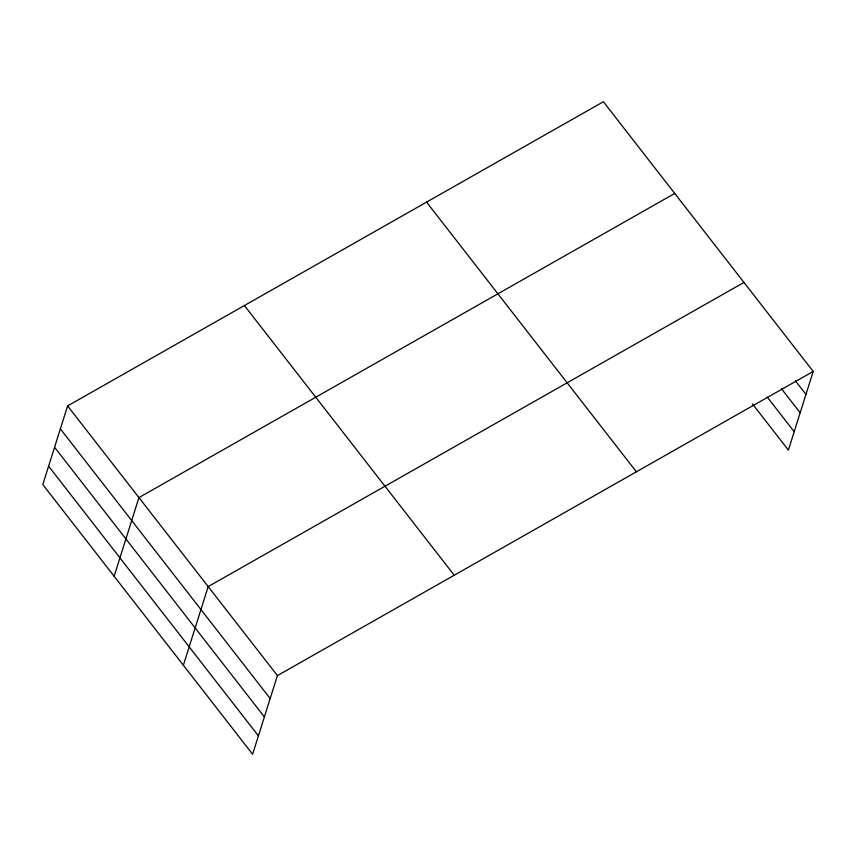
<?xml version="1.0" encoding="UTF-8"?>
<svg xmlns="http://www.w3.org/2000/svg" width="856" height="856" viewBox="0 0 856 856"><rect width="100%" height="100%" fill="white"/><g stroke="black" fill="none" stroke-linecap="round" stroke-linejoin="round"><path stroke-width="1.28" d="M67.603 405.905L42.8 484.56L252.616 754.254L277.419 675.598L813.2 371.44L603.384 101.746L67.603 405.905L277.419 675.598M114.137 576.259L138.94 497.593L674.721 193.445M183.377 665.251L208.179 586.595L743.96 282.437M813.2 371.44L788.397 450.096L752.552 404.032M795.374 380.792L805.956 394.402M781.432 388.699L800.167 412.785M767.308 397.163L794.197 431.724M426.577 202.112L636.393 471.806M244.409 305.528L454.226 575.221M60.359 428.867L270.186 698.56M54.57 447.239L264.386 716.932M48.599 466.178L258.416 735.871"/></g></svg>
